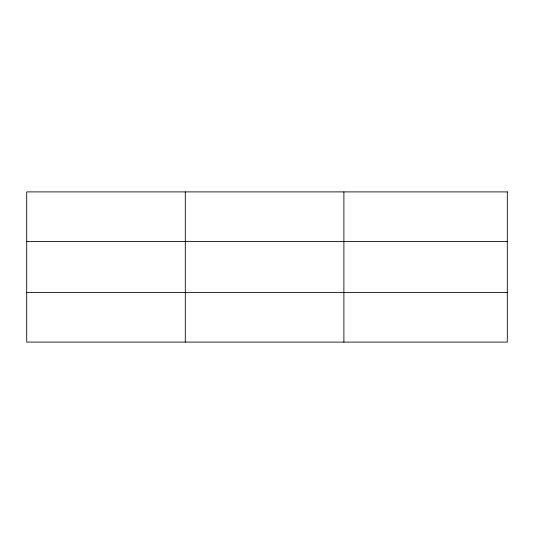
<?xml version="1.0" encoding="UTF-8"?>
<svg xmlns="http://www.w3.org/2000/svg" width="534" height="534" viewBox="0 0 534 534"><rect width="100%" height="100%" fill="white"/><g stroke="black" fill="none" stroke-linecap="round" stroke-linejoin="round"><path stroke-width="0.8" d="M185.298 342.1L185.298 191.9M343.896 342.1L343.896 191.9M26.7 241.468L507.3 241.468M26.7 292.532L507.3 292.532M507.3 191.9L507.3 342.1L26.7 342.1L26.7 191.9L507.3 191.9"/></g></svg>
